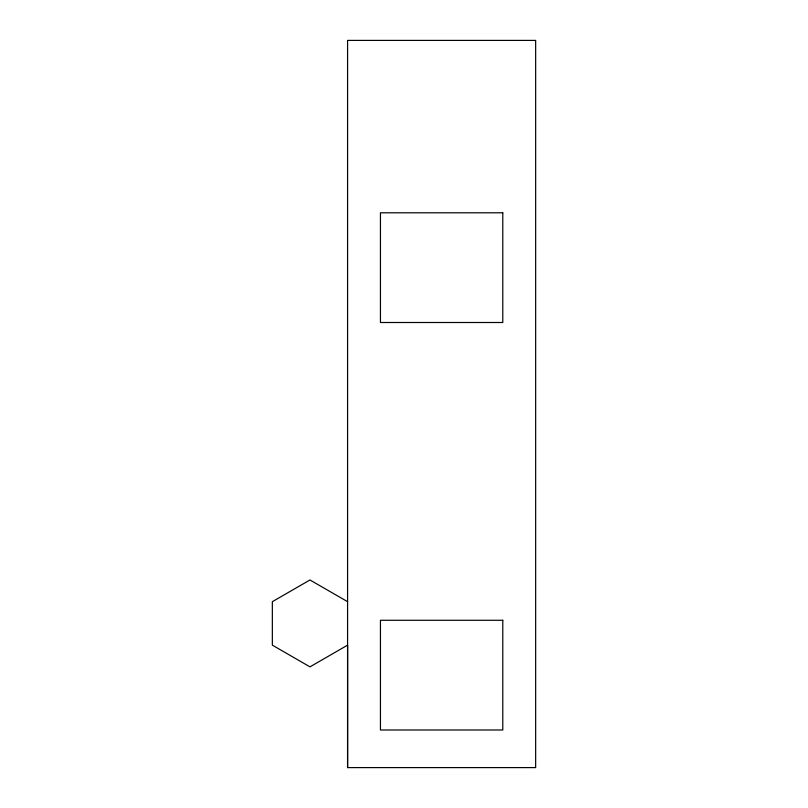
<?xml version="1.0" encoding="UTF-8"?>
<svg xmlns="http://www.w3.org/2000/svg" width="808" height="808" viewBox="0 0 808 808"><rect width="100%" height="100%" fill="white"/><g stroke="black" fill="none" stroke-linecap="round" stroke-linejoin="round"><path stroke-width="1.21" d="M347.581 767.6L347.581 40.4L535.654 40.4L535.654 767.6L347.581 767.6L347.591 645.138L309.969 666.863L272.346 645.138L272.346 601.687L309.969 579.972L347.591 601.687M502.788 212.797L380.447 212.797L380.447 322.503L502.788 322.503L502.788 212.797M502.788 620.281L380.447 620.281L380.447 729.988L502.788 729.988L502.788 620.281"/></g></svg>
